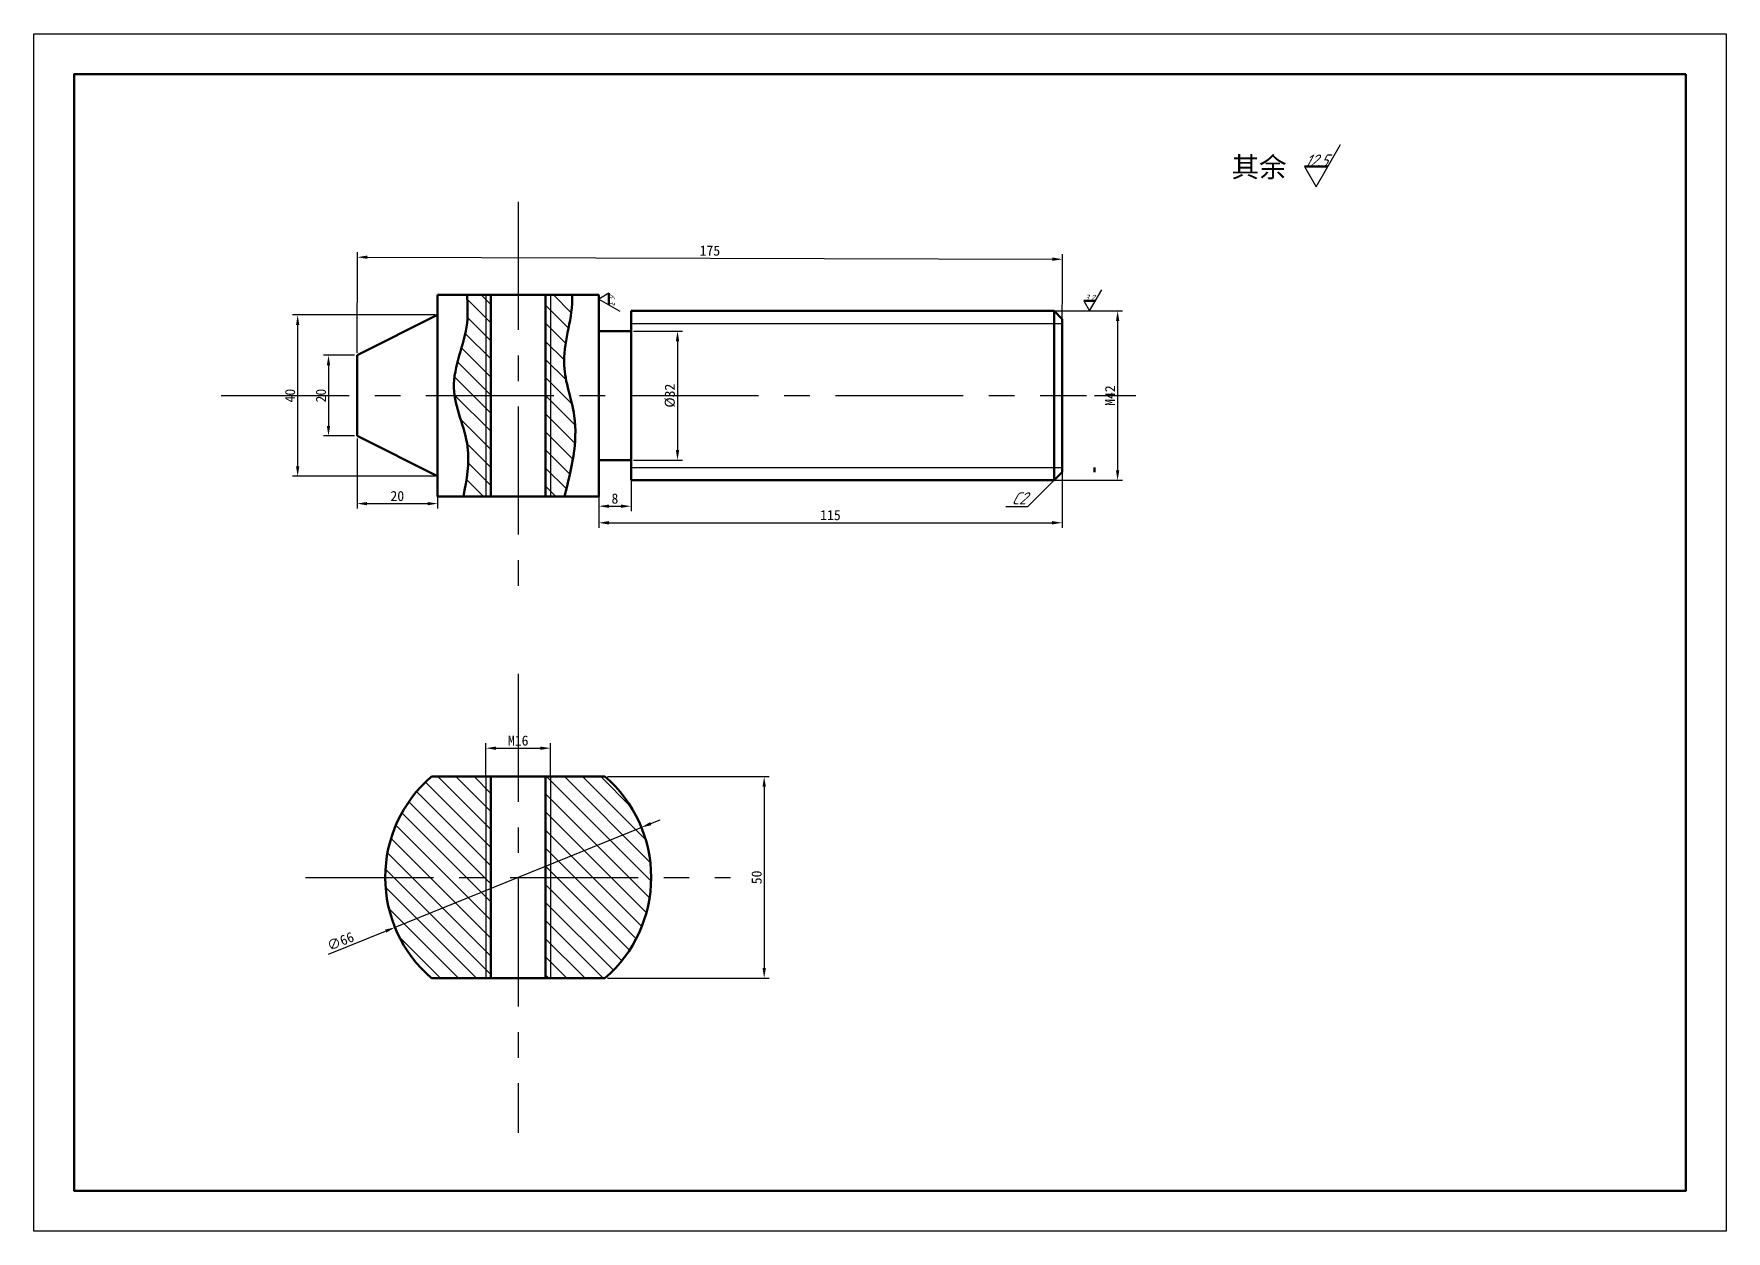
# Model space of a CAD drawing. Header units: millimetres. Extents: x -865 to 177, y 143 to 563.
# Drawn here: x -865.1 to -445.1, y 171.7 to 468.7 of the extents above; entities that cross this region are included whole.
import ezdxf
from ezdxf import colors
from ezdxf.entities.mleader import LeaderData, LeaderLine
from ezdxf.math import Vec2, Vec3

# ---------------------------------------------------------------- set-up
doc = ezdxf.new("R2010")
doc.units = ezdxf.units.MM
doc.linetypes.add('CENTER', pattern=[50.8, 31.75, -6.35, 6.35, -6.35])
for name, color, linetype, lineweight in [('中心线', 1, 'CENTER', 25), ('剖面线', 172, 'Continuous', 25), ('尺寸线', 104, 'Continuous', 25), ('粗实线', 7, 'Continuous', 50), ('细实线', 7, 'Continuous', 25)]:
    doc.layers.add(name, color=color, linetype=linetype, lineweight=lineweight)
doc.styles.add('Annotative', font='txt')
doc.styles.add('标注', font='gbeitc.shx', dxfattribs={"oblique": 15, "height": 3})
doc.dimstyles.new('ISO-25', dxfattribs={"dimtxt": 2.5, "dimasz": 2.5, "dimexe": 1.25, "dimexo": 0.625, "dimtad": 1, "dimdsep": 46, "dimtxsty": 'Standard', "dimcen": 2.5, "dimadec": 0, "dimazin": 0, "dimtfac": 1, "dimtmove": 0, "dimatfit": 3, "dimfxl": 1, "dimarcsym": 0})
pattern_1 = [(135, (-148.6504, -372.1626), (-2.245064, -2.245064), [])]

# ---------------------------------------------------------------- blocks, each defined once
blk = doc.blocks.new('*D10')
at = {"layer": 'Defpoints', "color": 0, "transparency": 16777216}
for p in [(-736.94, 291.52), (-752.94, 284.47), (-736.94, 284.47)]:
    blk.add_point(p, dxfattribs=at)
at = {"layer": '尺寸线', "color": 0, "lineweight": -2, "transparency": 16777216}
for p, q in [((-752.94, 285.09), (-752.94, 292.77)), ((-750.44, 291.52), (-739.44, 291.52)), ((-736.94, 285.09), (-736.94, 292.77))]:
    blk.add_line(p, q, dxfattribs=at)
at = {"layer": '尺寸线', "color": 0, "transparency": 16777216}
for points in [[(-750.44, 291.93), (-750.44, 291.1), (-752.94, 291.52)], [(-739.44, 291.93), (-739.44, 291.1), (-736.94, 291.52)]]:
    blk.add_solid(points, dxfattribs=at)
at = {"layer": '尺寸线', "color": 0, "transparency": 16777216, "insert": (-744.94, 293.39), "char_height": 2.5, "attachment_point": 5}
blk.add_mtext('M16', dxfattribs=at)
blk = doc.blocks.new('*D11')
at = {"layer": 'Defpoints', "color": 0, "transparency": 16777216}
for p in [(-714.35, 271.87), (-775.52, 247.07)]:
    blk.add_point(p, dxfattribs=at)
at = {"layer": '尺寸线', "color": 0, "lineweight": -2, "transparency": 16777216}
for p, q in [((-712.04, 272.81), (-709.72, 273.75)), ((-714.35, 271.87), (-775.52, 247.07)), ((-792, 240.39), (-777.84, 246.13))]:
    blk.add_line(p, q, dxfattribs=at)
at = {"layer": '尺寸线', "color": 0, "transparency": 16777216}
for points in [[(-712.19, 273.19), (-711.88, 272.42), (-714.35, 271.87)], [(-777.99, 246.52), (-777.68, 245.75), (-775.52, 247.07)]]:
    blk.add_solid(points, dxfattribs=at)
at = {"layer": '尺寸线', "color": 0, "transparency": 16777216, "insert": (-789.04, 243.62), "char_height": 2.5, "attachment_point": 5, "rotation": 22.0664}
blk.add_mtext('∅66', dxfattribs=at)
blk = doc.blocks.new('*D12')
at = {"layer": 'Defpoints', "color": 0, "transparency": 16777216}
for p in [(-723.4, 284.47), (-723.4, 234.47), (-683.89, 234.47)]:
    blk.add_point(p, dxfattribs=at)
at = {"layer": '尺寸线', "color": 0, "lineweight": -2, "transparency": 16777216}
for p, q in [((-722.77, 284.47), (-682.64, 284.47)), ((-683.89, 281.97), (-683.89, 236.97)), ((-722.77, 234.47), (-682.64, 234.47))]:
    blk.add_line(p, q, dxfattribs=at)
at = {"layer": '尺寸线', "color": 0, "transparency": 16777216}
for points in [[(-684.3, 281.97), (-683.47, 281.97), (-683.89, 284.47)], [(-684.3, 236.97), (-683.47, 236.97), (-683.89, 234.47)]]:
    blk.add_solid(points, dxfattribs=at)
at = {"layer": '尺寸线', "color": 0, "transparency": 16777216, "insert": (-685.76, 259.47), "char_height": 2.5, "attachment_point": 5, "rotation": 90}
blk.add_mtext('50', dxfattribs=at)
blk = doc.blocks.new('*D13')
at = {"layer": 'Defpoints', "color": 0, "transparency": 16777216}
for p in [(-784.94, 388.98), (-792.02, 368.98), (-784.94, 368.98)]:
    blk.add_point(p, dxfattribs=at)
at = {"layer": '尺寸线', "color": 0, "lineweight": -2, "transparency": 16777216}
for p, q in [((-785.56, 388.98), (-793.27, 388.98)), ((-792.02, 386.48), (-792.02, 371.48)), ((-785.56, 368.98), (-793.27, 368.98))]:
    blk.add_line(p, q, dxfattribs=at)
at = {"layer": '尺寸线', "color": 0, "transparency": 16777216}
for points in [[(-792.44, 386.48), (-791.6, 386.48), (-792.02, 388.98)], [(-792.44, 371.48), (-791.6, 371.48), (-792.02, 368.98)]]:
    blk.add_solid(points, dxfattribs=at)
at = {"layer": '尺寸线', "color": 0, "transparency": 16777216, "insert": (-793.89, 378.98), "char_height": 2.5, "attachment_point": 5, "rotation": 90}
blk.add_mtext('20', dxfattribs=at)
blk = doc.blocks.new('*D14')
at = {"layer": 'Defpoints', "color": 0, "transparency": 16777216}
for p in [(-764.94, 398.98), (-799.67, 358.98), (-764.94, 358.98)]:
    blk.add_point(p, dxfattribs=at)
at = {"layer": '尺寸线', "color": 0, "lineweight": -2, "transparency": 16777216}
for p, q in [((-765.56, 398.98), (-800.92, 398.98)), ((-799.67, 396.48), (-799.67, 361.48)), ((-765.56, 358.98), (-800.92, 358.98))]:
    blk.add_line(p, q, dxfattribs=at)
at = {"layer": '尺寸线', "color": 0, "transparency": 16777216}
for points in [[(-800.09, 396.48), (-799.25, 396.48), (-799.67, 398.98)], [(-800.09, 361.48), (-799.25, 361.48), (-799.67, 358.98)]]:
    blk.add_solid(points, dxfattribs=at)
at = {"layer": '尺寸线', "color": 0, "transparency": 16777216, "insert": (-801.55, 378.98), "char_height": 2.5, "attachment_point": 5, "rotation": 90}
blk.add_mtext('40', dxfattribs=at)
blk = doc.blocks.new('*D15')
at = {"layer": 'Defpoints', "color": 0, "transparency": 16777216}
for p in [(-609.87, 412.81), (-784.94, 388.98), (-609.94, 388.48)]:
    blk.add_point(p, dxfattribs=at)
at = {"layer": '尺寸线', "color": 0, "lineweight": -2, "transparency": 16777216}
for p, q in [((-784.93, 389.61), (-784.86, 414.56)), ((-782.37, 413.3), (-612.37, 412.82)), ((-609.93, 389.11), (-609.86, 414.06))]:
    blk.add_line(p, q, dxfattribs=at)
at = {"layer": '尺寸线', "color": 0, "transparency": 16777216}
for points in [[(-782.37, 413.72), (-782.37, 412.89), (-784.87, 413.31)], [(-612.37, 413.24), (-612.37, 412.4), (-609.87, 412.81)]]:
    blk.add_solid(points, dxfattribs=at)
at = {"layer": '尺寸线', "color": 0, "transparency": 16777216, "insert": (-697.36, 414.94), "char_height": 2.5, "attachment_point": 5, "rotation": 359.8363}
blk.add_mtext('175', dxfattribs=at)
blk = doc.blocks.new('*D16')
at = {"layer": 'Defpoints', "color": 0, "transparency": 16777216}
for p in [(-716.94, 394.98), (-716.94, 362.98), (-705.4, 362.98)]:
    blk.add_point(p, dxfattribs=at)
at = {"layer": '尺寸线', "color": 0, "lineweight": -2, "transparency": 16777216}
for p, q in [((-716.31, 394.98), (-704.15, 394.98)), ((-705.4, 392.48), (-705.4, 365.48)), ((-716.31, 362.98), (-704.15, 362.98))]:
    blk.add_line(p, q, dxfattribs=at)
at = {"layer": '尺寸线', "color": 0, "transparency": 16777216}
for points in [[(-705.81, 392.48), (-704.98, 392.48), (-705.4, 394.98)], [(-705.81, 365.48), (-704.98, 365.48), (-705.4, 362.98)]]:
    blk.add_solid(points, dxfattribs=at)
at = {"layer": '尺寸线', "color": 0, "transparency": 16777216, "insert": (-707.27, 378.98), "char_height": 2.5, "attachment_point": 5, "rotation": 90}
blk.add_mtext('%%C32', dxfattribs=at)
blk = doc.blocks.new('*D17')
at = {"layer": 'Defpoints', "color": 0, "transparency": 16777216}
for p in [(-784.94, 368.98), (-764.94, 368.98), (-764.94, 352.19)]:
    blk.add_point(p, dxfattribs=at)
at = {"layer": '尺寸线', "color": 0, "lineweight": -2, "transparency": 16777216}
for p, q in [((-784.94, 368.36), (-784.94, 350.94)), ((-764.94, 368.36), (-764.94, 350.94)), ((-782.44, 352.19), (-767.44, 352.19))]:
    blk.add_line(p, q, dxfattribs=at)
at = {"layer": '尺寸线', "color": 0, "transparency": 16777216}
for points in [[(-782.44, 352.6), (-782.44, 351.77), (-784.94, 352.19)], [(-767.44, 352.6), (-767.44, 351.77), (-764.94, 352.19)]]:
    blk.add_solid(points, dxfattribs=at)
at = {"layer": '尺寸线', "color": 0, "transparency": 16777216, "insert": (-774.94, 354.06), "char_height": 2.5, "attachment_point": 5}
blk.add_mtext('20', dxfattribs=at)
blk = doc.blocks.new('*D18')
at = {"layer": 'Defpoints', "color": 0, "transparency": 16777216}
for p in [(-724.94, 362.98), (-716.94, 362.98), (-716.94, 351.55)]:
    blk.add_point(p, dxfattribs=at)
at = {"layer": '尺寸线', "color": 0, "lineweight": -2, "transparency": 16777216}
for p, q in [((-724.94, 362.36), (-724.94, 350.3)), ((-716.94, 362.36), (-716.94, 350.3)), ((-722.44, 351.55), (-719.44, 351.55))]:
    blk.add_line(p, q, dxfattribs=at)
at = {"layer": '尺寸线', "color": 0, "transparency": 16777216}
for points in [[(-722.44, 351.96), (-722.44, 351.13), (-724.94, 351.55)], [(-719.44, 351.96), (-719.44, 351.13), (-716.94, 351.55)]]:
    blk.add_solid(points, dxfattribs=at)
at = {"layer": '尺寸线', "color": 0, "transparency": 16777216, "insert": (-720.94, 353.42), "char_height": 2.5, "attachment_point": 5}
blk.add_mtext('8', dxfattribs=at)
blk = doc.blocks.new('*D19')
at = {"layer": 'Defpoints', "color": 0, "transparency": 16777216}
for p in [(-724.94, 362.98), (-609.94, 362.98), (-609.94, 347.44)]:
    blk.add_point(p, dxfattribs=at)
at = {"layer": '尺寸线', "color": 0, "lineweight": -2, "transparency": 16777216}
for p, q in [((-724.94, 362.36), (-724.94, 346.19)), ((-609.94, 362.36), (-609.94, 346.19)), ((-722.44, 347.44), (-612.44, 347.44))]:
    blk.add_line(p, q, dxfattribs=at)
at = {"layer": '尺寸线', "color": 0, "transparency": 16777216}
for points in [[(-722.44, 347.86), (-722.44, 347.02), (-724.94, 347.44)], [(-612.44, 347.86), (-612.44, 347.02), (-609.94, 347.44)]]:
    blk.add_solid(points, dxfattribs=at)
at = {"layer": '尺寸线', "color": 0, "transparency": 16777216, "insert": (-667.44, 349.32), "char_height": 2.5, "attachment_point": 5}
blk.add_mtext('115', dxfattribs=at)
blk = doc.blocks.new('*D20')
at = {"layer": 'Defpoints', "color": 0, "transparency": 16777216}
for p in [(-611.94, 399.98), (-611.94, 357.98), (-596.17, 357.98)]:
    blk.add_point(p, dxfattribs=at)
at = {"layer": '尺寸线', "color": 0, "lineweight": -2, "transparency": 16777216}
for p, q in [((-611.31, 399.98), (-594.92, 399.98)), ((-596.17, 397.48), (-596.17, 360.48)), ((-611.31, 357.98), (-594.92, 357.98))]:
    blk.add_line(p, q, dxfattribs=at)
at = {"layer": '尺寸线', "color": 0, "transparency": 16777216}
for points in [[(-596.59, 397.48), (-595.75, 397.48), (-596.17, 399.98)], [(-596.59, 360.48), (-595.75, 360.48), (-596.17, 357.98)]]:
    blk.add_solid(points, dxfattribs=at)
at = {"layer": '尺寸线', "color": 0, "transparency": 16777216, "insert": (-598.05, 378.98), "char_height": 2.5, "attachment_point": 5, "rotation": 90}
blk.add_mtext('M42', dxfattribs=at)
blk = doc.blocks.new('_None')
blk = doc.blocks.new('对勾')
at = {"layer": '细实线'}
for p, q in [((0, 0), (6.06, 10.5)), ((-2.89, 5), (0, 0))]:
    blk.add_line(p, q, dxfattribs=at)
blk = doc.blocks.new('三角粗糙度')
at = {"layer": '粗实线'}
blk.add_line((-2.89, 5), (2.89, 5), dxfattribs=at)
at = {"layer": '尺寸线'}
blk.add_blockref('对勾', (0, 0), dxfattribs=at)
at = {"layer": '粗实线', "style": '标注', "oblique": 15}
blk.add_attdef('RA', (-2.89, 5), '', height=3, dxfattribs=at)

msp = doc.modelspace()

# ---------------------------------------------------------------- hatches: boundary and pattern name
at = {"layer": '剖面线'}
h = msp.add_hatch(dxfattribs=at)
h.set_pattern_fill('ANSI31', color=256, angle=90)
h.set_pattern_definition(pattern_1)
edge = h.paths.add_edge_path()
edge.add_spline(control_points=[(-757.64, 403.981), (-757.507, 401.64), (-757.066, 393.831), (-761.388, 385.581), (-760.82, 379.637), (-760.723, 378.981)], knot_values=[25.3717668, 25.3717668, 25.3717668, 25.3717668, 32.3751337, 48.7316012, 50.7607578, 50.7607578, 50.7607578, 50.7607578], degree=3, periodic=0)
edge.add_line((-760.723, 378.981), (-752.936, 378.981))
edge.add_line((-752.936, 378.981), (-752.936, 403.981))
edge.add_line((-752.936, 403.981), (-757.64, 403.981))
edge = h.paths.add_edge_path()
edge.add_spline(control_points=[(-760.723, 378.981), (-760.1, 374.758), (-756.137, 366.562), (-757.753, 358.09), (-758.538, 353.981)], knot_values=[0, 0, 0, 0, 13.0636596, 25.3717668, 25.3717668, 25.3717668, 25.3717668], degree=3, periodic=0)
edge.add_line((-758.538, 353.981), (-752.936, 353.981))
edge.add_line((-752.936, 353.981), (-752.936, 378.981))
edge.add_line((-752.936, 378.981), (-760.723, 378.981))
h.paths.add_polyline_path([(-752.936, 378.981), (-752.936, 353.981), (-751.736, 353.981), (-751.736, 378.981)])
h.paths.add_polyline_path([(-752.936, 403.981), (-752.936, 378.981), (-751.736, 378.981), (-751.736, 403.981)])
edge = h.paths.add_edge_path()
edge.add_line((-736.936, 403.981), (-736.936, 378.981))
edge.add_line((-736.936, 378.981), (-732.121, 378.981))
edge.add_spline(control_points=[(-732.121, 378.981), (-732.759, 381.478), (-734.828, 389.332), (-731.45, 397.709), (-731.504, 403.585), (-731.508, 403.981)], knot_values=[25.2414773, 25.2414773, 25.2414773, 25.2414773, 32.8936259, 49.3315708, 50.5194003, 50.5194003, 50.5194003, 50.5194003], degree=3, periodic=0)
edge.add_line((-731.508, 403.981), (-736.936, 403.981))
edge = h.paths.add_edge_path()
edge.add_line((-736.936, 378.981), (-736.936, 353.981))
edge.add_line((-736.936, 353.981), (-733.445, 353.981))
edge.add_spline(control_points=[(-733.445, 353.981), (-731.752, 360.685), (-729.631, 369.077), (-731.697, 377.323), (-732.121, 378.981)], knot_values=[0, 0, 0, 0, 20.1627198, 25.2414773, 25.2414773, 25.2414773, 25.2414773], degree=3, periodic=0)
edge.add_line((-732.121, 378.981), (-736.936, 378.981))
h.paths.add_polyline_path([(-738.136, 378.981), (-738.136, 353.981), (-736.936, 353.981), (-736.936, 378.981)])
h.paths.add_polyline_path([(-738.136, 403.981), (-738.136, 378.981), (-736.936, 378.981), (-736.936, 403.981)])
h = msp.add_hatch(dxfattribs=at)
h.set_pattern_fill('ANSI31', color=256, angle=90)
h.set_pattern_definition(pattern_1)
h.paths.add_polyline_path([(-766.477, 284.469, 0.2182681), (-777.936, 259.469), (-752.936, 259.469), (-752.936, 284.469)])
h.paths.add_polyline_path([(-777.936, 259.469, 0.2182681), (-766.477, 234.469), (-752.936, 234.469), (-752.936, 259.469)])
h.paths.add_polyline_path([(-752.936, 284.469), (-752.936, 259.469), (-751.736, 259.469), (-751.736, 284.469)])
h.paths.add_polyline_path([(-752.936, 259.469), (-752.936, 234.469), (-751.736, 234.469), (-751.736, 259.469)])
h.paths.add_polyline_path([(-736.985, 284.469), (-736.985, 259.469), (-711.936, 259.469, 0.2182681), (-723.396, 284.469)])
h.paths.add_polyline_path([(-736.985, 259.469), (-736.985, 234.469), (-723.396, 234.469, 0.2182681), (-711.936, 259.469)])
h.paths.add_polyline_path([(-738.136, 259.469), (-738.136, 234.469), (-736.985, 234.469), (-736.985, 259.469)])
h.paths.add_polyline_path([(-738.136, 284.469), (-738.136, 259.469), (-736.985, 259.469), (-736.985, 284.469)])

# ---------------------------------------------------------------- linework, layer by layer
at = {"layer": '中心线'}
for p, q in [((-744.936, 427.047), (-744.936, 327.621)), ((-818.629, 378.981), (-603.936, 378.981)), ((-601.936, 378.981), (-591.621, 378.981)), ((-744.936, 309.986), (-744.936, 196.145)), ((-797.724, 259.469), (-692.245, 259.469))]:
    msp.add_line(p, q, dxfattribs=at)
at = {"layer": '尺寸线'}
for p, q in [((-611.936, 399.981), (-610.923, 399.981)), ((-611.936, 357.981), (-611.248, 357.981)), ((-752.936, 284.469), (-752.936, 285.194)), ((-736.936, 284.469), (-736.936, 285.216))]:
    msp.add_line(p, q, dxfattribs=at)
at = {"layer": '粗实线'}
for p, q in [((-724.936, 403.981), (-764.936, 403.981)), ((-764.936, 403.981), (-764.936, 353.981)), ((-751.736, 403.981), (-751.736, 353.981)), ((-738.136, 403.981), (-738.136, 353.981)), ((-724.936, 403.981), (-724.936, 394.981)), ((-716.936, 357.981), (-716.936, 399.981)), ((-716.936, 399.981), (-611.936, 399.981)), ((-611.936, 399.981), (-609.936, 397.981)), ((-611.936, 399.981), (-611.936, 378.981)), ((-764.936, 398.981), (-784.936, 388.981)), ((-716.936, 394.981), (-724.936, 394.981)), ((-724.936, 394.981), (-724.936, 362.981)), ((-609.936, 397.981), (-609.936, 378.981)), ((-784.936, 378.981), (-784.936, 388.981)), ((-784.936, 378.981), (-784.936, 368.981)), ((-611.936, 357.981), (-611.936, 378.981)), ((-609.936, 359.981), (-609.936, 378.981)), ((-764.936, 358.981), (-784.936, 368.981)), ((-724.936, 362.981), (-716.936, 362.981)), ((-724.936, 353.981), (-724.936, 362.981)), ((-716.936, 357.981), (-611.936, 357.981)), ((-611.936, 357.981), (-609.936, 359.981)), ((-601.936, 359.981), (-601.936, 361.131)), ((-764.936, 353.981), (-724.936, 353.981)), ((-752.936, 284.469), (-766.477, 284.469)), ((-744.985, 284.469), (-752.936, 284.469)), ((-751.736, 284.469), (-751.736, 234.469)), ((-744.985, 284.469), (-736.985, 284.469)), ((-738.136, 284.469), (-738.136, 234.469)), ((-736.985, 284.469), (-723.396, 284.469)), ((-752.936, 234.469), (-766.477, 234.469)), ((-744.985, 234.469), (-752.936, 234.469)), ((-744.985, 234.469), (-736.985, 234.469)), ((-736.985, 234.469), (-723.396, 234.469))]:
    msp.add_line(p, q, dxfattribs=at)
msp.add_lwpolyline([(-455.145, 458.719), (-455.145, 181.719), (-855.145, 181.719), (-855.145, 458.719)], close=True, dxfattribs=at)
for start, end in [(130.74905, 229.25095), (310.74905, 49.25095)]:
    msp.add_arc((-744.936, 259.469), 33, start, end, dxfattribs=at)
for points in [[(-758.538, 353.981), (-757.498, 366.245), (-760.9, 380.949), (-757.64, 396.977), (-757.64, 403.981)], [(-733.445, 353.981), (-731.035, 373.999), (-733.54, 386.481), (-731.508, 402.793), (-731.508, 403.981)]]:
    msp.add_spline(points, degree=3, dxfattribs=at)
at = {"layer": '细实线'}
for p, q in [((-752.936, 403.981), (-752.936, 353.981)), ((-736.936, 403.981), (-736.936, 353.981)), ((-716.936, 396.831), (-611.936, 396.831)), ((-611.936, 396.831), (-609.936, 396.831)), ((-716.936, 361.131), (-611.936, 361.131)), ((-611.936, 361.131), (-609.936, 361.131)), ((-752.936, 284.469), (-752.936, 234.469)), ((-736.936, 284.469), (-736.936, 234.469))]:
    msp.add_line(p, q, dxfattribs=at)
msp.add_lwpolyline([(-445.145, 468.719), (-445.145, 171.719), (-865.145, 171.719), (-865.145, 468.719)], close=True, dxfattribs=at)

# ---------------------------------------------------------------- block references
at = {"layer": '粗实线'}
msp.add_blockref('三角粗糙度', (-546.919, 430.802), dxfattribs=at).add_auto_attribs({'RA': '12.5'})
at = {"layer": '粗实线', "xscale": 0.5, "yscale": 0.5, "zscale": 0.5, "rotation": 270}
msp.add_blockref('三角粗糙度', (-724.936, 402.936), dxfattribs=at).add_auto_attribs({'RA': '6.3'})
at = {"layer": '粗实线', "xscale": 0.5, "yscale": 0.5, "zscale": 0.5}
msp.add_blockref('三角粗糙度', (-603.116, 399.981), dxfattribs=at).add_auto_attribs({'RA': '3.2'})

# ---------------------------------------------------------------- texts
at = {"layer": '粗实线', "insert": (-567.888, 438.161), "char_height": 5, "width": 49.33466, "attachment_point": 1, "style": 'Annotative'}
msp.add_mtext('{\\fSimSun|b0|i0|c134|p2;其余}', dxfattribs=at)

# ---------------------------------------------------------------- dimensions: what is measured, and where the dimension line sits
at = {"layer": '尺寸线'}
dim = msp.add_aligned_dim(p1=(-784.936, 388.981), p2=(-609.936, 388.481), distance=24.331, dimstyle='ISO-25', dxfattribs=at)
dim.commit()
dim.dimension.update_dxf_attribs({"geometry": '*D15', "text_midpoint": (-697.361, 414.937)})
for base, p1, p2, text, picture, middle in [((-596.171, 357.981), (-611.936, 399.981), (-611.936, 357.981), 'M<>', '*D20', (-598.046, 378.981)), ((-705.397, 362.981), (-716.936, 394.981), (-716.936, 362.981), '%%C<>', '*D16', (-707.272, 378.981))]:
    dim = msp.add_linear_dim(base=base, p1=p1, p2=p2, angle=90, text=text, dimstyle='ISO-25', dxfattribs=at)
    dim.commit()
    dim.dimension.update_dxf_attribs({"geometry": picture, "text_midpoint": middle})
for base, p1, p2, picture, middle in [((-799.671, 358.981), (-764.936, 398.981), (-764.936, 358.981), '*D14', (-801.546, 378.981)), ((-792.019, 368.981), (-784.936, 388.981), (-784.936, 368.981), '*D13', (-793.894, 378.981)), ((-683.885, 234.469), (-723.396, 284.469), (-723.396, 234.469), '*D12', (-685.76, 259.469))]:
    dim = msp.add_linear_dim(base=base, p1=p1, p2=p2, angle=90, dimstyle='ISO-25', dxfattribs=at)
    dim.commit()
    dim.dimension.update_dxf_attribs({"geometry": picture, "text_midpoint": middle})
for base, p1, p2, picture, middle in [((-764.936, 352.188), (-784.936, 368.981), (-764.936, 368.981), '*D17', (-774.936, 354.063)), ((-716.936, 351.546), (-724.936, 362.981), (-716.936, 362.981), '*D18', (-720.936, 353.421)), ((-609.936, 347.44), (-724.936, 362.981), (-609.936, 362.981), '*D19', (-667.436, 349.315))]:
    dim = msp.add_linear_dim(base=base, p1=p1, p2=p2, dimstyle='ISO-25', dxfattribs=at)
    dim.commit()
    dim.dimension.update_dxf_attribs({"geometry": picture, "text_midpoint": middle})
dim = msp.add_linear_dim(base=(-736.936, 291.516), p1=(-752.936, 284.469), p2=(-736.936, 284.469), text='M<>', dimstyle='ISO-25', dxfattribs=at)
dim.commit()
dim.dimension.update_dxf_attribs({"geometry": '*D10', "text_midpoint": (-744.936, 293.391)})
dim = msp.add_diameter_dim_2p(p1=(-714.354, 271.867), p2=(-775.519, 247.072), dimstyle='ISO-25', dxfattribs=at)
dim.commit()
dim.dimension.update_dxf_attribs({"geometry": '*D11', "text_midpoint": (-788.332, 241.878), "dimtype": 163})

# ---------------------------------------------------------------- leaders
ml = msp.add_multileader_mtext('Standard', dxfattribs=at)
ml.set_content('C2', color=256, style='标注')
ml.set_leader_properties()
ml.set_arrow_properties(name='NONE')
ml.build(insert=Vec2(0, 0))
ml.multileader.update_dxf_attribs({"text_left_attachment_type": 5, "text_right_attachment_type": 5, "dogleg_length": 0.36, "arrow_head_size": 0.18})
ctx = ml.context
ctx.base_point, ctx.char_height, ctx.arrow_head_size, ctx.landing_gap_size, ctx.plane_origin = Vec3(-622.676, 351.404), 3, 0.18, 0.09, Vec3(-611.936, 357.981)
ctx.left_attachment, ctx.right_attachment, ctx.text_align_type = 5, 5, 2
notes = []
notes.append((ctx, [(0, (1, 1, 0), (-618.513, 351.404), (-1, 0), 0.36, [(0, [(-611.936, 357.981)], 0, [])])]))
ctx.mtext.insert, ctx.mtext.alignment, ctx.mtext.flow_direction = Vec3(-618.963, 355.004), 3, 5
for ctx, leaders in notes:
    for number, flags, end, landing, length, lines in leaders:
        leader = LeaderData()
        leader.index, (leader.has_last_leader_line, leader.has_dogleg_vector, leader.attachment_direction) = number, flags
        leader.last_leader_point, leader.dogleg_vector, leader.dogleg_length = Vec3(end), Vec3(landing), length
        for number, points, colour, breaks in lines:
            line = LeaderLine()
            line.index, line.vertices, line.color, line.breaks = number, Vec3.list(points), colors.encode_raw_color(colour), breaks
            leader.lines.append(line)
        ctx.leaders.append(leader)

doc.saveas('drawing.dxf')
